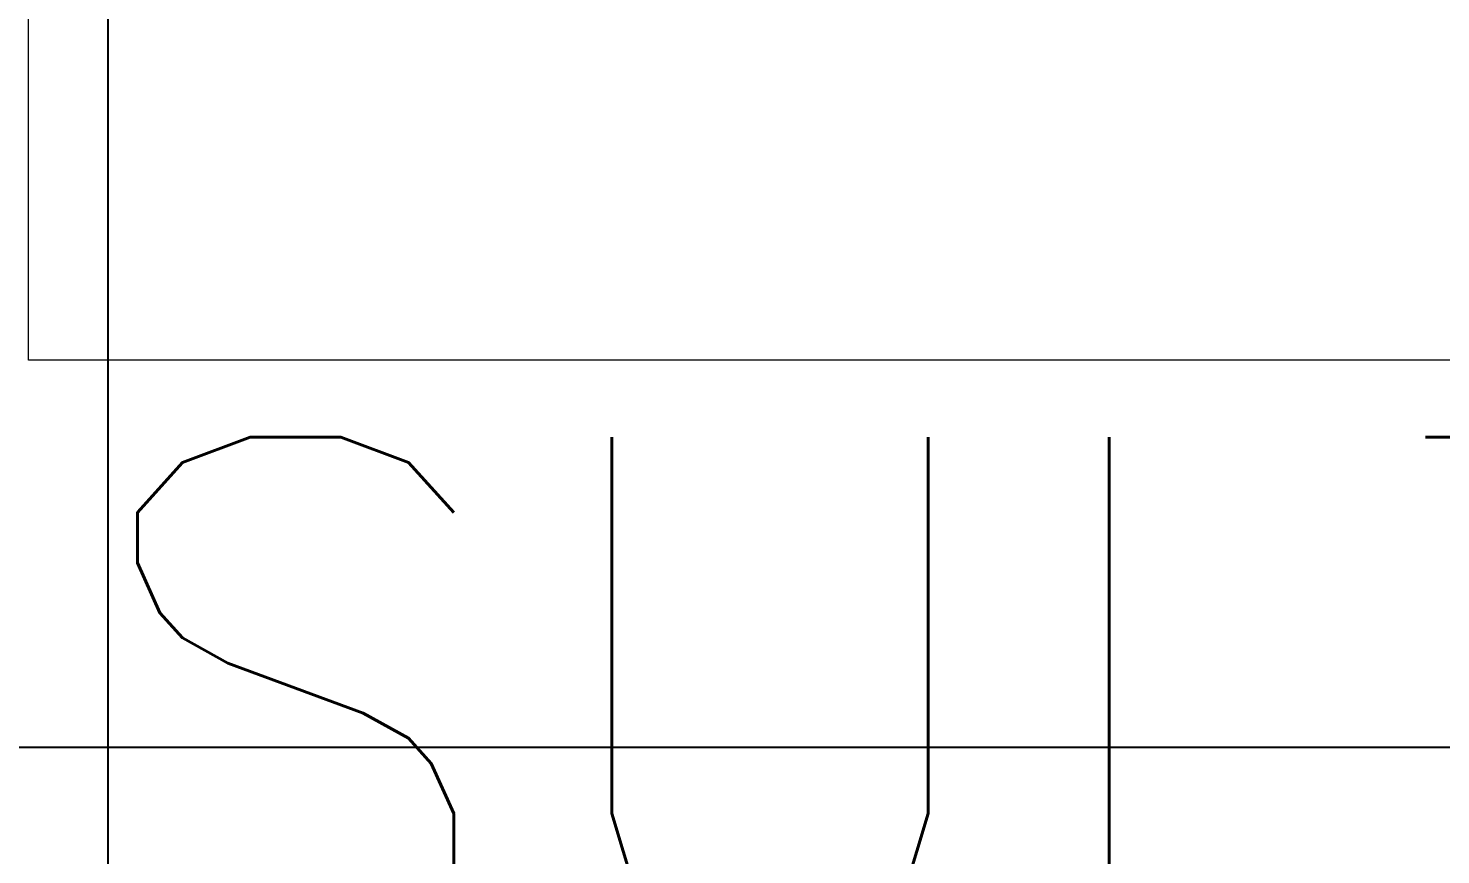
# Model space of a CAD drawing. Header units: inches. Extents: x -12418 to 57169, y -29325 to 19878.
# Drawn here: x 47377.2 to 47779.1, y -10830.6 to -10595.2 of the extents above; entities that cross this region are included whole.
import ezdxf

# ---------------------------------------------------------------- set-up
doc = ezdxf.new("R2010")
doc.units = ezdxf.units.IN
doc.header["$LTSCALE"] = 25
doc.header["$MEASUREMENT"] = 0
doc.layers.get('0').update_dxf_attribs({"color": 8})
for name, color, linetype, lineweight in [('00-Ground Floor$0$72_EGR_BASE_TEXT', 252, 'Continuous', 5), ('00-Ground Floor$0$LOADING', 253, 'Continuous', 5), ('00-Ground Floor$0$NEW Wall', 166, 'Continuous', 5)]:
    doc.layers.add(name, color=color, linetype=linetype, lineweight=lineweight)
doc.layers.add('00-Ground Floor$0$False Ceiling', color=251, linetype='Continuous')
doc.styles.add('00-Ground Floor$0$SIMPLEX', font='SIMPLEX.shx', dxfattribs={"height": 150})

# ---------------------------------------------------------------- blocks, each defined once
blk = doc.blocks.new('*X553')
at = {"color": 0}
for p, q in [((13, 1), (13, 1)), ((13, 1), (13, 1)), ((13, 1), (13, 1)), ((13, 1), (13, 1)), ((13, 1), (13, 1)), ((13, 1), (13, 1)), ((13, 1), (13, 1)), ((13, 1), (13, 1)), ((13, 1), (13, 1)), ((13, 1), (13, 1)), ((13, 1), (13, 1)), ((13, 1), (13, 1)), ((13, 1), (13, 1)), ((13, 1), (13, 1)), ((13, 1), (13, 1)), ((13, 1), (14, 1)), ((13, 1), (14, 1)), ((13, 1), (14, 1)), ((13, 1), (13, 1)), ((13, 1), (13, 1)), ((13, 1), (13, 1)), ((13, 1), (13, 1)), ((13, 1), (13, 1)), ((13, 1), (13, 1)), ((13, 1), (13, 1)), ((13, 1), (13, 1)), ((13, 1), (13, 1)), ((13, 1), (13, 1)), ((13, 1), (13, 1)), ((13, 1), (13, 1)), ((13, 1), (13, 1)), ((13, 1), (13, 1)), ((13, 1), (13, 1)), ((13, 1), (13, 1)), ((13, 1), (13, 1)), ((13, 1), (13, 1)), ((13, 1), (13, 1)), ((13, 1), (13, 1)), ((13, 1), (13, 1)), ((13, 1), (13, 1)), ((13, 1), (13, 1)), ((13, 1), (13, 1)), ((13, 1), (13, 1)), ((13, 1), (13, 1)), ((13, 1), (13, 1)), ((13, 1), (13, 1)), ((13, 1), (13, 1)), ((13, 1), (13, 1)), ((13, 1), (13, 1)), ((13, 1), (13, 1)), ((13, 1), (13, 1)), ((13, 1), (13, 1)), ((13, 1), (13, 1)), ((13, 1), (13, 1)), ((13, 1), (13, 1)), ((13, 1), (13, 1)), ((13, 1), (13, 1)), ((13, 1), (13, 1)), ((13, 1), (13, 1)), ((13, 1), (13, 1)), ((13, 1), (13, 1)), ((13, 1), (13, 1)), ((13, 1), (13, 1)), ((13, 1), (13, 1)), ((13, 1), (13, 1)), ((13, 1), (13, 1)), ((13, 1), (13, 1)), ((13, 1), (13, 1)), ((13, 1), (13, 1)), ((13, 1), (13, 1)), ((13, 1), (13, 1)), ((13, 1), (13, 1)), ((13, 1), (13, 1)), ((13, 1), (13, 1)), ((13, 1), (13, 1)), ((13, 1), (13, 1)), ((13, 1), (13, 1)), ((13, 1), (13, 1)), ((13, 1), (13, 1)), ((13, 1), (13, 1)), ((13, 1), (13, 1)), ((13, 1), (13, 1)), ((13, 1), (13, 1)), ((13, 1), (13, 1)), ((13, 1), (13, 1)), ((13, 1), (13, 1)), ((13, 1), (13, 1)), ((13, 1), (13, 1)), ((13, 1), (13, 1)), ((13, 1), (13, 1)), ((13, 1), (13, 1)), ((13, 1), (13, 1)), ((13, 1), (13, 1)), ((13, 1), (13, 1)), ((13, 1), (13, 1)), ((13, 1), (13, 1)), ((13, 1), (13, 1)), ((13, 1), (13, 1)), ((13, 1), (13, 1)), ((13, 1), (13, 1)), ((13, 1), (13, 1)), ((13, 1), (13, 1)), ((13, 1), (13, 1)), ((13, 1), (13, 1)), ((13, 1), (13, 1)), ((13, 1), (13, 1)), ((13, 1), (13, 1)), ((13, 1), (13, 1)), ((13, 1), (13, 1)), ((13, 1), (13, 1)), ((13, 1), (13, 1)), ((13, 1), (13, 1)), ((13, 1), (13, 1)), ((13, 1), (13, 1)), ((13, 1), (13, 1)), ((13, 1), (13, 1)), ((13, 1), (13, 1)), ((13, 1), (13, 1)), ((13, 1), (13, 1)), ((13, 1), (13, 1)), ((13, 1), (13, 1)), ((13, 1), (13, 1)), ((13, 1), (13, 1)), ((13, 1), (14, 1)), ((13, 0), (13, 0)), ((13, 0), (13, 0)), ((13, 0), (13, 0)), ((13, 0), (13, 0)), ((13, 0), (13, 0)), ((13, 0), (13, 0)), ((13, 0), (13, 0)), ((13, 0), (13, 0)), ((13, 0), (13, 0)), ((13, 0), (13, 0)), ((13, 0), (13, 0)), ((13, 0), (13, 0)), ((13, 0), (13, 0)), ((13, 0), (13, 0)), ((13, 0), (13, 0)), ((13, 0), (13, 0)), ((13, 0), (13, 0)), ((13, 0), (13, 0)), ((13, 0), (13, 0)), ((13, 0), (13, 0)), ((13, 0), (13, 0)), ((13, 0), (13, 0)), ((13, 0), (13, 0)), ((13, 0), (13, 0)), ((13, 0), (13, 0)), ((13, 0), (13, 0)), ((13, 0), (13, 0)), ((13, 0), (13, 0)), ((13, 0), (13, 0)), ((13, 0), (13, 0)), ((13, 0), (13, 0)), ((13, 0), (13, 0)), ((13, 0), (13, 0)), ((13, 0), (13, 0)), ((13, 0), (13, 0)), ((13, 0), (13, 0)), ((13, 0), (13, 0)), ((13, 0), (13, 0)), ((13, 0), (13, 0)), ((13, 0), (13, 0)), ((13, 0), (13, 0)), ((13, 0), (13, 0)), ((13, 0), (13, 0)), ((13, 0), (13, 0)), ((13, 0), (13, 0)), ((13, 0), (13, 0)), ((13, 0), (13, 0)), ((13, 0), (13, 0)), ((13, 0), (14, 0)), ((13, 0), (14, 0)), ((13, 0), (13, 0)), ((13, 0), (14, 0)), ((14, 1), (14, 1)), ((14, 1), (14, 1)), ((14, 1), (14, 1)), ((14, 1), (14, 1)), ((14, 1), (14, 1)), ((14, 1), (14, 1)), ((14, 1), (14, 1)), ((14, 1), (14, 1)), ((14, 1), (14, 1)), ((14, 1), (14, 1)), ((14, 1), (14, 1)), ((14, 1), (14, 1)), ((14, 1), (14, 1)), ((14, 1), (14, 1)), ((14, 1), (14, 1)), ((14, 1), (14, 1)), ((14, 1), (14, 1)), ((14, 1), (14, 1)), ((14, 1), (14, 1)), ((14, 1), (14, 1)), ((14, 1), (14, 1)), ((14, 1), (14, 1)), ((14, 1), (14, 1)), ((14, 1), (14, 1)), ((14, 1), (14, 1)), ((14, 1), (14, 1)), ((14, 1), (14, 1)), ((14, 1), (14, 1)), ((14, 1), (14, 1)), ((14, 1), (14, 1)), ((14, 1), (14, 1)), ((14, 1), (14, 1)), ((14, 1), (14, 1)), ((14, 1), (14, 1)), ((14, 1), (14, 1)), ((14, 1), (14, 1)), ((14, 1), (14, 1)), ((14, 1), (14, 1)), ((14, 1), (14, 1)), ((14, 1), (14, 1)), ((14, 1), (14, 1)), ((14, 1), (14, 1)), ((14, 1), (14, 1)), ((14, 1), (14, 1)), ((14, 1), (14, 1)), ((14, 1), (14, 1)), ((14, 1), (14, 1)), ((14, 1), (14, 1)), ((14, 1), (14, 1)), ((14, 1), (14, 1)), ((14, 1), (14, 1)), ((14, 1), (14, 1)), ((14, 1), (14, 1)), ((14, 1), (14, 1)), ((14, 1), (14, 1)), ((14, 1), (14, 1)), ((14, 1), (14, 1)), ((14, 1), (14, 1)), ((14, 1), (14, 1)), ((14, 1), (14, 1)), ((14, 1), (14, 1)), ((14, 1), (14, 1)), ((14, 1), (14, 1)), ((14, 1), (14, 1)), ((14, 1), (14, 1)), ((14, 1), (14, 1)), ((14, 1), (14, 1)), ((14, 1), (14, 1)), ((14, 1), (14, 1)), ((14, 1), (14, 1)), ((14, 1), (14, 1)), ((14, 1), (14, 1)), ((14, 1), (14, 1)), ((14, 1), (14, 1)), ((14, 1), (14, 1)), ((14, 1), (14, 1)), ((14, 1), (14, 1)), ((14, 1), (14, 1)), ((14, 1), (14, 1)), ((14, 1), (14, 1)), ((14, 1), (14, 1)), ((14, 1), (14, 1)), ((14, 1), (14, 1)), ((14, 1), (14, 1)), ((14, 1), (14, 1)), ((14, 1), (14, 1)), ((14, 1), (14, 1)), ((14, 1), (14, 1)), ((14, 1), (14, 1)), ((14, 1), (14, 1)), ((14, 1), (14, 1)), ((14, 1), (14, 1)), ((14, 1), (14, 1)), ((14, 1), (14, 1)), ((14, 0), (14, 0)), ((14, 0), (14, 0)), ((14, 0), (14, 0)), ((14, 0), (14, 0)), ((14, 0), (14, 0)), ((14, 0), (14, 0)), ((14, 0), (14, 0)), ((14, 0), (14, 0)), ((14, 0), (14, 0)), ((14, 0), (14, 0)), ((14, 0), (14, 0)), ((14, 0), (14, 0)), ((14, 0), (14, 0)), ((14, 0), (14, 0)), ((14, 0), (14, 0)), ((14, 0), (14, 0)), ((14, 0), (14, 0)), ((14, 0), (14, 0)), ((14, 0), (14, 0)), ((14, 0), (14, 0)), ((14, 0), (14, 0)), ((14, 0), (14, 0)), ((14, 0), (14, 0)), ((14, 0), (14, 0)), ((14, 0), (14, 0)), ((14, 0), (14, 0)), ((14, 0), (14, 0)), ((14, 0), (14, 0)), ((14, 0), (14, 0)), ((14, 0), (14, 0)), ((14, 0), (14, 0)), ((14, 0), (14, 0)), ((14, 0), (14, 0)), ((14, 0), (14, 0)), ((14, 0), (14, 0)), ((14, 0), (14, 0)), ((14, 0), (14, 0)), ((14, 0), (14, 0)), ((14, 0), (14, 0)), ((14, 0), (14, 0)), ((14, 0), (14, 0)), ((14, 0), (14, 0)), ((14, 0), (14, 0)), ((14, 0), (14, 0)), ((14, 0), (14, 0)), ((14, 0), (14, 0)), ((14, 0), (14, 0)), ((14, 0), (14, 0)), ((13, 0), (13, 0)), ((13, 0), (14, 0)), ((13, 0), (13, 0)), ((13, 0), (14, 0)), ((13, 0), (13, 0)), ((13, 0), (14, 0)), ((13, 0), (13, 0)), ((13, 0), (13, 0)), ((13, 0), (13, 0)), ((13, 0), (13, 0)), ((13, 0), (14, 0)), ((13, 0), (13, 0)), ((13, 0), (14, 0)), ((13, 0), (13, 0)), ((13, 0), (14, 0)), ((13, 0), (13, 0)), ((13, 0), (14, 0)), ((13, 0), (13, 0)), ((13, 0), (14, 0)), ((13, 0), (13, 0)), ((13, 0), (14, 0)), ((13, 0), (13, 0)), ((13, 0), (14, 0)), ((13, 0), (13, 0)), ((13, 0), (13, 0)), ((13, 0), (13, 0)), ((13, 0), (14, 0)), ((13, 0), (13, 0)), ((13, 0), (14, 0)), ((13, 0), (13, 0)), ((13, 0), (14, 0)), ((13, 0), (13, 0)), ((13, 0), (14, 0)), ((13, 0), (13, 0)), ((13, 0), (13, 0)), ((13, 0), (13, 0)), ((13, 0), (13, 0)), ((13, 0), (13, 0)), ((13, 0), (13, 0)), ((13, 0), (13, 0)), ((13, 0), (13, 0)), ((13, 0), (13, 0)), ((13, 0), (13, 0)), ((13, 0), (13, 0)), ((13, 0), (13, 0)), ((13, 0), (13, 0)), ((13, 0), (13, 0)), ((13, 0), (13, 0)), ((13, 0), (13, 0)), ((13, 0), (13, 0)), ((13, 0), (13, 0)), ((13, 0), (13, 0)), ((13, 0), (13, 0)), ((13, 0), (13, 0)), ((13, 0), (13, 0)), ((13, 0), (13, 0)), ((13, 0), (13, 0)), ((13, 0), (13, 0)), ((13, 0), (13, 0)), ((13, 0), (13, 0)), ((13, 0), (13, 0)), ((13, 0), (13, 0)), ((13, 0), (13, 0)), ((13, 0), (13, 0)), ((13, -1), (13, -1)), ((13, -1), (13, -1)), ((13, -1), (13, -1)), ((13, -1), (13, -1)), ((13, -1), (13, -1)), ((13, -1), (14, -1)), ((13, -1), (13, -1)), ((14, 0), (14, 0)), ((14, 0), (14, 0)), ((14, 0), (14, 0)), ((14, 0), (14, 0)), ((14, 0), (14, 0)), ((14, 0), (14, 0)), ((14, 0), (14, 0)), ((14, 0), (14, 0)), ((14, 0), (14, 0)), ((14, 0), (14, 0)), ((14, 0), (14, 0)), ((14, 0), (14, 0)), ((14, 0), (14, 0)), ((14, 0), (14, 0)), ((14, 0), (14, 0)), ((13, 0), (14, 0)), ((14, 0), (14, 0)), ((14, 0), (14, 0)), ((14, 0), (14, 0)), ((14, 0), (14, 0)), ((14, 0), (14, 0)), ((14, 0), (14, 0)), ((14, 0), (14, 0)), ((14, 0), (14, 0)), ((14, 0), (14, 0)), ((14, 0), (14, 0)), ((14, 0), (14, 0)), ((14, 0), (14, 0)), ((14, 0), (14, 0)), ((14, 0), (14, 0)), ((14, 0), (14, 0)), ((14, 0), (14, 0)), ((14, 0), (14, 0)), ((14, 0), (14, 0)), ((14, 0), (14, 0)), ((14, 0), (14, 0)), ((14, 0), (14, 0)), ((14, 0), (14, 0)), ((14, 0), (14, 0)), ((14, 0), (14, 0)), ((14, 0), (14, 0)), ((14, 0), (14, 0)), ((14, 0), (14, 0)), ((14, 0), (14, 0)), ((14, 0), (14, 0)), ((14, 0), (14, 0)), ((14, 0), (14, 0)), ((14, 0), (14, 0)), ((14, 0), (14, 0)), ((14, 0), (14, 0)), ((14, -1), (14, -1)), ((14, -1), (14, -1)), ((14, -1), (14, -1)), ((14, -1), (14, -1)), ((14, -1), (14, -1))]:
    blk.add_line(p, q, dxfattribs=at)
blk = doc.blocks.new('*X552')
at = {"color": 0}
for p, q in [((5, 3), (5, 3)), ((5, 3), (5, 3)), ((5, 3), (5, 3)), ((5, 3), (5, 3)), ((5, 3), (5, 3)), ((5, 3), (5, 3)), ((5, 3), (5, 3)), ((5, 3), (5, 3)), ((5, 3), (5, 3)), ((5, 3), (5, 3)), ((5, 3), (5, 3)), ((5, 3), (5, 3)), ((5, 3), (5, 3)), ((5, 3), (5, 3)), ((5, 3), (5, 3)), ((5, 3), (5, 3)), ((5, 3), (5, 3)), ((5, 3), (5, 3)), ((5, 3), (5, 3)), ((5, 3), (5, 3)), ((5, 3), (5, 3)), ((5, 3), (5, 3)), ((5, 3), (5, 3)), ((5, 3), (5, 3)), ((5, 3), (5, 3)), ((5, 3), (5, 3)), ((5, 3), (5, 3)), ((5, 3), (5, 3)), ((5, 3), (5, 3)), ((5, 3), (5, 3)), ((5, 3), (5, 3)), ((5, 3), (5, 3)), ((5, 3), (5, 3)), ((5, 3), (5, 3)), ((5, 3), (5, 3)), ((5, 3), (5, 3)), ((5, 3), (5, 3)), ((5, 3), (5, 3)), ((5, 3), (5, 3)), ((5, 3), (5, 3)), ((5, 3), (5, 3)), ((5, 3), (5, 3)), ((5, 3), (5, 3)), ((5, 3), (5, 3)), ((5, 3), (5, 3)), ((5, 3), (5, 3)), ((5, 3), (5, 3)), ((5, 3), (5, 3)), ((5, 3), (5, 3)), ((5, 3), (5, 3)), ((5, 3), (5, 3)), ((5, 3), (5, 3)), ((5, 3), (5, 3)), ((5, 3), (5, 3)), ((5, 3), (5, 3)), ((5, 3), (5, 3)), ((5, 3), (5, 3)), ((5, 3), (5, 3)), ((5, 3), (5, 3)), ((5, 3), (5, 3)), ((5, 3), (5, 3)), ((5, 3), (5, 3)), ((5, 3), (5, 3)), ((5, 3), (5, 3)), ((5, 3), (5, 3)), ((5, 3), (5, 3)), ((6, 3), (5, 3)), ((5, 3), (5, 3)), ((6, 3), (5, 3)), ((5, 3), (5, 3)), ((6, 3), (5, 3)), ((5, 3), (5, 3)), ((6, 3), (5, 3)), ((5, 3), (5, 3)), ((5, 3), (5, 3)), ((5, 3), (5, 3)), ((5, 3), (5, 3)), ((5, 3), (5, 3)), ((5, 3), (5, 3)), ((5, 3), (5, 3)), ((5, 3), (5, 3)), ((5, 3), (5, 3)), ((5, 3), (5, 3)), ((5, 3), (5, 3)), ((5, 3), (5, 3)), ((5, 3), (5, 3)), ((5, 3), (5, 3)), ((5, 3), (5, 3)), ((5, 3), (5, 3)), ((5, 3), (5, 3)), ((5, 3), (5, 3)), ((5, 3), (5, 3)), ((5, 3), (5, 3)), ((5, 3), (5, 3)), ((5, 3), (5, 3)), ((5, 3), (5, 3)), ((6, 3), (6, 3)), ((6, 3), (6, 3)), ((6, 3), (6, 3)), ((6, 3), (6, 3)), ((6, 3), (6, 3)), ((6, 3), (6, 3)), ((6, 3), (6, 3)), ((6, 3), (6, 3)), ((6, 3), (6, 3)), ((6, 3), (6, 3)), ((6, 3), (6, 3)), ((6, 3), (6, 3)), ((6, 3), (6, 3)), ((6, 3), (6, 3)), ((6, 3), (6, 3)), ((6, 3), (6, 3)), ((6, 3), (6, 3)), ((6, 3), (6, 3)), ((6, 3), (6, 3)), ((6, 3), (6, 3)), ((6, 3), (6, 3)), ((6, 3), (6, 3)), ((6, 3), (6, 3)), ((6, 3), (6, 3)), ((6, 3), (6, 3)), ((6, 3), (6, 3)), ((6, 3), (6, 3)), ((6, 3), (6, 3)), ((6, 3), (6, 3)), ((6, 3), (6, 3)), ((6, 3), (6, 3)), ((6, 3), (6, 3)), ((6, 3), (6, 3)), ((6, 3), (6, 3)), ((6, 3), (6, 3)), ((6, 3), (6, 3)), ((6, 3), (6, 3)), ((6, 3), (6, 3)), ((6, 3), (6, 3)), ((6, 3), (6, 3)), ((6, 3), (6, 3)), ((6, 3), (6, 3)), ((6, 3), (6, 3)), ((6, 3), (6, 3)), ((6, 3), (6, 3)), ((6, 3), (6, 3)), ((6, 3), (6, 3)), ((6, 3), (6, 3)), ((6, 3), (6, 3)), ((6, 3), (6, 3)), ((6, 3), (6, 3)), ((6, 3), (6, 3)), ((6, 3), (6, 3)), ((6, 3), (6, 3)), ((6, 3), (6, 3)), ((6, 3), (6, 3)), ((6, 3), (6, 3)), ((6, 3), (6, 3)), ((6, 3), (6, 3)), ((6, 3), (6, 3)), ((6, 3), (6, 3)), ((6, 3), (6, 3)), ((6, 3), (6, 3)), ((6, 3), (6, 3)), ((6, 3), (6, 3)), ((6, 3), (6, 3)), ((6, 3), (6, 3)), ((6, 3), (6, 3)), ((6, 3), (6, 3)), ((6, 3), (6, 3)), ((6, 3), (6, 3)), ((6, 3), (6, 3)), ((6, 3), (6, 3)), ((6, 3), (6, 3)), ((6, 3), (6, 3)), ((6, 3), (6, 3)), ((6, 3), (6, 3)), ((6, 3), (6, 3)), ((6, 3), (6, 3)), ((6, 3), (6, 3)), ((6, 3), (6, 3)), ((6, 3), (6, 3)), ((6, 3), (6, 3)), ((6, 3), (6, 3)), ((6, 3), (6, 3)), ((6, 3), (6, 3)), ((6, 3), (6, 3)), ((6, 3), (6, 3)), ((6, 3), (6, 3)), ((6, 3), (6, 3)), ((6, 3), (6, 3)), ((6, 3), (6, 3)), ((6, 3), (6, 3)), ((6, 3), (6, 3)), ((6, 3), (6, 3)), ((6, 3), (6, 3)), ((6, 3), (6, 3)), ((6, 3), (6, 3)), ((6, 3), (6, 3)), ((6, 3), (6, 3)), ((6, 3), (6, 3)), ((6, 3), (6, 3)), ((6, 3), (6, 3)), ((6, 3), (6, 3)), ((6, 3), (6, 3)), ((6, 3), (6, 3)), ((6, 3), (6, 3)), ((6, 3), (6, 3)), ((6, 3), (6, 3)), ((6, 3), (6, 3)), ((6, 3), (6, 3)), ((6, 3), (6, 3)), ((6, 3), (6, 3)), ((6, 3), (6, 3)), ((6, 3), (6, 3)), ((6, 3), (6, 3)), ((6, 3), (6, 3)), ((6, 3), (6, 3)), ((6, 3), (6, 3)), ((6, 3), (6, 3)), ((6, 3), (6, 3)), ((6, 3), (6, 3)), ((6, 3), (6, 3)), ((6, 3), (6, 3)), ((6, 3), (6, 3)), ((6, 3), (6, 3)), ((6, 3), (6, 3)), ((6, 3), (6, 3)), ((6, 3), (6, 3)), ((6, 3), (6, 3)), ((6, 3), (6, 3)), ((6, 3), (6, 3)), ((6, 3), (6, 3)), ((6, 3), (6, 3)), ((6, 3), (6, 3)), ((6, 3), (6, 3)), ((6, 3), (6, 3)), ((6, 3), (6, 3)), ((6, 3), (6, 3)), ((6, 3), (6, 3)), ((6, 3), (6, 3)), ((6, 3), (6, 3)), ((6, 3), (6, 3)), ((6, 3), (6, 3)), ((6, 3), (6, 3)), ((6, 3), (6, 3)), ((6, 3), (6, 3)), ((6, 3), (6, 3)), ((6, 3), (6, 3)), ((6, 3), (6, 3)), ((6, 3), (6, 3)), ((6, 3), (6, 3)), ((6, 3), (6, 3)), ((6, 3), (6, 3)), ((6, 3), (6, 3)), ((6, 3), (6, 3)), ((6, 3), (6, 3)), ((6, 3), (6, 3)), ((6, 3), (6, 3)), ((6, 3), (6, 3)), ((6, 3), (6, 3)), ((6, 3), (6, 3)), ((6, 3), (6, 3)), ((6, 3), (6, 3)), ((6, 3), (6, 3)), ((6, 3), (6, 3)), ((6, 3), (6, 3)), ((6, 3), (6, 3)), ((6, 3), (6, 3)), ((6, 3), (6, 3)), ((6, 3), (6, 3)), ((6, 3), (6, 3)), ((6, 3), (6, 3)), ((6, 3), (6, 3)), ((6, 3), (6, 3)), ((6, 3), (6, 3)), ((6, 3), (6, 3)), ((6, 3), (6, 3)), ((6, 3), (6, 3)), ((6, 3), (6, 3)), ((6, 3), (6, 3)), ((6, 3), (6, 3)), ((6, 3), (6, 3)), ((6, 3), (6, 3)), ((6, 3), (6, 3)), ((6, 3), (6, 3)), ((6, 3), (6, 3)), ((6, 3), (6, 3)), ((6, 3), (6, 3)), ((6, 3), (6, 3)), ((6, 3), (6, 3)), ((6, 3), (6, 3)), ((6, 3), (6, 3)), ((6, 3), (6, 3)), ((6, 3), (6, 3)), ((6, 3), (6, 3)), ((6, 3), (6, 3)), ((6, 3), (6, 3)), ((6, 3), (6, 3)), ((6, 3), (6, 3)), ((6, 3), (6, 3)), ((6, 3), (6, 3)), ((6, 3), (6, 3)), ((6, 3), (6, 3)), ((6, 3), (5, 3)), ((6, 3), (5, 3)), ((6, 3), (5, 3)), ((6, 3), (5, 3)), ((6, 3), (5, 3)), ((6, 3), (6, 3)), ((6, 3), (6, 3)), ((6, 3), (6, 3)), ((6, 3), (6, 3)), ((6, 3), (6, 3)), ((6, 3), (6, 3)), ((6, 3), (6, 3)), ((6, 3), (6, 3)), ((6, 3), (6, 3)), ((6, 3), (6, 3)), ((6, 3), (6, 3)), ((6, 3), (6, 3)), ((6, 3), (6, 3)), ((6, 3), (6, 3)), ((6, 3), (6, 3)), ((6, 3), (6, 3)), ((6, 3), (6, 3)), ((6, 3), (6, 3)), ((6, 3), (6, 3)), ((6, 3), (6, 3)), ((6, 3), (6, 3)), ((6, 3), (6, 3)), ((6, 3), (6, 3)), ((6, 3), (6, 3)), ((6, 3), (6, 3)), ((6, 3), (6, 3)), ((6, 3), (6, 3)), ((6, 3), (6, 3)), ((6, 3), (6, 3)), ((6, 3), (6, 3)), ((6, 3), (6, 3)), ((6, 3), (6, 3)), ((6, 3), (6, 3)), ((6, 3), (6, 3)), ((6, 3), (6, 3)), ((6, 3), (6, 3)), ((6, 3), (6, 3)), ((6, 3), (6, 3)), ((6, 3), (6, 3)), ((6, 3), (6, 3)), ((6, 3), (6, 3)), ((6, 3), (6, 3)), ((6, 3), (6, 3)), ((6, 3), (6, 3)), ((6, 3), (6, 3)), ((6, 3), (6, 3)), ((6, 3), (6, 3)), ((6, 3), (6, 3)), ((6, 3), (6, 3)), ((6, 3), (6, 3)), ((6, 3), (6, 3)), ((6, 3), (6, 3)), ((6, 3), (6, 3)), ((6, 3), (6, 3)), ((6, 3), (6, 3)), ((6, 3), (6, 3)), ((6, 3), (6, 3)), ((6, 3), (6, 3)), ((6, 3), (6, 3)), ((6, 3), (6, 3)), ((6, 3), (6, 3)), ((6, 3), (6, 3)), ((6, 3), (6, 3)), ((6, 3), (6, 3)), ((6, 3), (6, 3)), ((6, 3), (6, 3)), ((6, 3), (6, 3)), ((6, 3), (6, 3)), ((6, 3), (6, 3)), ((6, 3), (6, 3)), ((6, 3), (6, 3)), ((6, 3), (6, 3)), ((6, 3), (6, 3)), ((6, 3), (6, 3)), ((6, 3), (6, 3)), ((6, 3), (6, 3)), ((6, 3), (6, 3)), ((6, 3), (6, 3)), ((6, 3), (6, 3)), ((6, 3), (6, 3)), ((6, 3), (6, 3)), ((6, 3), (6, 3)), ((6, 3), (6, 3)), ((6, 3), (6, 3)), ((6, 3), (6, 3)), ((6, 3), (6, 3)), ((6, 3), (6, 3)), ((6, 3), (6, 3)), ((6, 3), (6, 3)), ((6, 3), (6, 3)), ((6, 3), (6, 3)), ((6, 3), (6, 3)), ((6, 3), (6, 3)), ((6, 3), (6, 3)), ((6, 3), (6, 3)), ((6, 3), (6, 3)), ((6, 3), (6, 3)), ((6, 3), (6, 3)), ((6, 3), (6, 3)), ((6, 3), (6, 3)), ((6, 3), (6, 3)), ((6, 3), (6, 3)), ((6, 3), (6, 3)), ((6, 3), (6, 3)), ((6, 3), (6, 3)), ((6, 3), (6, 3)), ((6, 3), (6, 3)), ((6, 3), (6, 3)), ((6, 3), (6, 3)), ((6, 3), (6, 3)), ((6, 3), (6, 3)), ((6, 3), (6, 3)), ((6, 3), (6, 3)), ((6, 3), (6, 3)), ((6, 3), (6, 3)), ((6, 3), (6, 3)), ((6, 3), (6, 3)), ((6, 3), (6, 3)), ((6, 3), (6, 3)), ((6, 3), (6, 3)), ((6, 3), (6, 3)), ((6, 3), (6, 3)), ((6, 3), (6, 3)), ((6, 3), (6, 3)), ((6, 3), (6, 3)), ((6, 3), (6, 3)), ((6, 3), (6, 3)), ((6, 3), (6, 3)), ((6, 3), (6, 3)), ((6, 3), (6, 3)), ((6, 3), (6, 3)), ((6, 3), (6, 3)), ((6, 3), (6, 3)), ((6, 3), (6, 3)), ((6, 3), (6, 3)), ((6, 3), (6, 3)), ((6, 3), (6, 3)), ((6, 3), (6, 3)), ((6, 3), (6, 3)), ((6, 3), (6, 3)), ((6, 3), (6, 3)), ((6, 3), (6, 3)), ((6, 3), (6, 3)), ((6, 3), (6, 3)), ((6, 3), (6, 3)), ((6, 3), (6, 3)), ((6, 3), (6, 3)), ((6, 3), (6, 3)), ((6, 3), (6, 3)), ((6, 3), (6, 3)), ((6, 3), (6, 3)), ((6, 3), (6, 3)), ((6, 3), (6, 3)), ((6, 3), (6, 3)), ((6, 3), (6, 3)), ((6, 3), (6, 3)), ((6, 3), (6, 3)), ((6, 3), (6, 3)), ((6, 3), (6, 3)), ((6, 3), (6, 3)), ((6, 3), (6, 3)), ((6, 3), (6, 3)), ((6, 3), (6, 3)), ((6, 3), (6, 3)), ((6, 3), (6, 3)), ((6, 3), (6, 3)), ((6, 3), (6, 3)), ((6, 3), (6, 3)), ((6, 3), (6, 3)), ((6, 3), (6, 3)), ((6, 3), (6, 3)), ((6, 3), (6, 3)), ((6, 3), (6, 3)), ((6, 3), (6, 3)), ((6, 3), (6, 3)), ((6, 3), (6, 3)), ((6, 3), (6, 3)), ((6, 3), (6, 3)), ((6, 3), (6, 3)), ((6, 3), (6, 3)), ((6, 3), (6, 3)), ((6, 3), (6, 3)), ((6, 3), (6, 3)), ((6, 3), (6, 3)), ((6, 3), (6, 3)), ((6, 3), (6, 3)), ((6, 3), (6, 3)), ((6, 3), (6, 3)), ((6, 3), (6, 3)), ((6, 3), (6, 3)), ((6, 3), (6, 3)), ((6, 3), (6, 3)), ((6, 3), (6, 3)), ((6, 3), (6, 3)), ((6, 3), (6, 3)), ((6, 3), (6, 3)), ((6, 3), (6, 3)), ((6, 3), (6, 3)), ((6, 3), (6, 3)), ((6, 3), (6, 3)), ((6, 3), (6, 3)), ((6, 3), (6, 3)), ((6, 3), (6, 3)), ((6, 3), (6, 3)), ((6, 3), (6, 3)), ((6, 3), (6, 3)), ((6, 3), (6, 3)), ((6, 3), (6, 3)), ((6, 3), (6, 3)), ((6, 3), (6, 3)), ((6, 3), (6, 3)), ((6, 3), (6, 3)), ((6, 3), (6, 3)), ((6, 3), (6, 3)), ((6, 3), (6, 3)), ((6, 3), (6, 3)), ((6, 3), (6, 3)), ((6, 3), (6, 3)), ((6, 3), (6, 3)), ((6, 3), (6, 3)), ((6, 3), (6, 3)), ((6, 3), (6, 3)), ((6, 3), (6, 3)), ((6, 3), (6, 3)), ((6, 3), (6, 3)), ((6, 3), (6, 3)), ((6, 3), (6, 3)), ((6, 3), (6, 3)), ((6, 3), (6, 3)), ((6, 3), (6, 3)), ((6, 3), (6, 3)), ((6, 3), (6, 3)), ((6, 3), (6, 3)), ((6, 3), (6, 3)), ((6, 3), (6, 3)), ((6, 3), (6, 3)), ((6, 3), (6, 3)), ((6, 3), (6, 3)), ((6, 3), (6, 3)), ((6, 3), (6, 3)), ((6, 3), (6, 3)), ((6, 3), (6, 3)), ((6, 3), (6, 3)), ((6, 3), (6, 3)), ((6, 3), (6, 3)), ((6, 3), (6, 3)), ((6, 3), (6, 3)), ((6, 3), (6, 3)), ((6, 3), (6, 3)), ((6, 3), (6, 3)), ((6, 3), (6, 3)), ((6, 3), (6, 3)), ((6, 3), (6, 3)), ((6, 3), (6, 3)), ((6, 3), (6, 3)), ((6, 3), (6, 3)), ((6, 3), (6, 3)), ((6, 3), (6, 3)), ((6, 3), (6, 3)), ((6, 3), (6, 3)), ((6, 3), (6, 3)), ((6, 3), (6, 3)), ((6, 3), (6, 3)), ((6, 3), (6, 3)), ((6, 3), (6, 3)), ((6, 3), (6, 3)), ((6, 3), (6, 3)), ((6, 3), (6, 3)), ((6, 3), (6, 3)), ((6, 3), (6, 3)), ((6, 3), (6, 3)), ((6, 3), (6, 3)), ((6, 3), (6, 3)), ((6, 3), (6, 3)), ((6, 3), (6, 3)), ((6, 3), (6, 3)), ((6, 3), (6, 3)), ((6, 3), (6, 3)), ((6, 3), (6, 3)), ((6, 3), (6, 3)), ((6, 3), (6, 3)), ((6, 3), (6, 3)), ((6, 3), (6, 3)), ((6, 3), (6, 3)), ((6, 3), (6, 3)), ((6, 3), (6, 3)), ((6, 3), (6, 3)), ((6, 3), (6, 3)), ((6, 3), (6, 3)), ((6, 3), (6, 3)), ((6, 3), (6, 3)), ((6, 3), (6, 3)), ((6, 3), (6, 3)), ((6, 3), (6, 3)), ((6, 3), (6, 3)), ((6, 3), (6, 3)), ((6, 3), (6, 3)), ((6, 3), (6, 3)), ((6, 3), (6, 3)), ((6, 3), (6, 3)), ((6, 3), (6, 3)), ((6, 3), (6, 3)), ((6, 3), (6, 3)), ((6, 3), (6, 3)), ((6, 3), (6, 3)), ((6, 3), (6, 3)), ((6, 3), (6, 3)), ((6, 3), (6, 3)), ((6, 3), (6, 3)), ((6, 3), (6, 3)), ((6, 3), (6, 3)), ((6, 3), (6, 3)), ((6, 3), (6, 3)), ((6, 3), (6, 3)), ((6, 3), (6, 3)), ((6, 3), (6, 3)), ((6, 3), (6, 3))]:
    blk.add_line(p, q, dxfattribs=at)
blk = doc.blocks.new('00-Ground Floor$0$GF21043-P')
at = {"color": 0}
for p, q in [((0.8, 0.75), (-0.8, 0.75)), ((0.8, 0), (0.8, 0.75))]:
    blk.add_line(p, q, dxfattribs=at)
for points in [[(0.8, 0.75), (0.8, 0.75), (0.8, 0.75), (0.8, 0.75), (0.8, 0.75), (0.8, 0.75), (0.8, 0.75), (0.8, 0.75), (0.8, 0.75), (0.8, 0.75), (0.8, 0.75), (0.8, 0.75), (0.8, 0.75), (0.8, 0.75), (0.8, 0.75), (0.8, 0.75), (0.8, 0.75), (0.8, 0.75), (0.8, 0.75), (0.8, 0.75), (0.8, 0.75), (0.8, 0.75), (0.8, 0.75), (0.8, 0.75), (0.8, 0.75), (0.8, 0.75), (0.8, 0.75), (0.8, 0.75), (0.8, 0.75), (0.8, 0.75), (0.8, 0.75), (0.8, 0.75), (0.8, 0.75), (0.8, 0.75), (0.8, 0.75), (0.8, 0.75), (0.8, 0.75), (0.8, 0.75), (0.8, 0.75), (0.8, 0.75), (0.8, 0.75), (0.8, 0.75), (0.8, 0.75), (0.8, 0.75), (0.8, 0.75), (0.8, 0.75), (0.8, 0.75), (0.8, 0.75), (0.8, 0.75), (0.8, 0.75), (0.8, 0.75), (0.8, 0.75), (0.8, 0.75), (0.8, 0.75), (0.8, 0.75), (0.8, 0.75), (0.8, 0.75), (0.8, 0.75), (0.8, 0.75), (0.8, 0.75), (0.8, 0.75), (0.8, 0.75), (0.8, 0.75), (0.8, 0.75), (0.8, 0.75), (0.8, 0.75), (0.8, 0.75), (0.8, 0.75), (0.8, 0.75), (0.8, 0.75), (0.8, 0.75), (0.8, 0.75), (0.8, 0.75), (0.8, 0.75), (0.8, 0.75), (0.8, 0.75), (0.8, 0.75), (0.8, 0.75), (0.8, 0.75), (0.8, 0.75), (0.8, 0.75), (0.8, 0.75), (0.8, 0.75), (0.8, 0.75), (0.8, 0.75), (0.8, 0.75), (0.8, 0.75), (0.8, 0.75), (0.8, 0.75), (0.8, 0.75), (0.8, 0.75), (0.8, 0.75), (0.8, 0.75), (0.8, 0.75), (0.8, 0.75), (0.8, 0.75), (0.8, 0.75), (0.8, 0.75), (0.8, 0.75), (0.8, 0.75), (0.8, 0.75), (0.8, 0.75), (0.8, 0.75), (0.8, 0.75), (0.8, 0.75), (0.8, 0.75), (0.8, 0.75), (0.8, 0.75), (0.8, 0.75), (0.8, 0.75), (0.8, 0.75), (0.8, 0.75), (0.8, 0.75), (0.8, 0.75), (0.8, 0.75), (0.8, 0.75), (0.8, 0.75), (0.8, 0.75), (0.8, 0.75), (0.8, 0.75), (0.8, 0.75), (0.8, 0.75), (0.8, 0.75), (0.8, 0.75), (0.8, 0.75), (0.8, 0.75), (0.8, 0.75), (0.8, 0.75), (0.8, 0.75), (0.8, 0.75), (0.8, 0.75), (0.8, 0.75), (0.8, 0.75), (0.8, 0.75), (0.8, 0.75), (0.8, 0.75), (0.8, 0.75), (0.8, 0.75), (0.8, 0.75), (0.8, 0.75), (0.8, 0.75), (0.8, 0.75), (0.8, 0.75), (0.8, 0.75), (0.8, 0.75), (0.8, 0.75), (0.8, 0.75), (0.8, 0.75), (0.8, 0.75), (0.8, 0.75), (0.8, 0.75), (0.8, 0.75), (0.8, 0.75), (0.8, 0.75), (0.8, 0.75), (0.8, 0.75), (0.8, 0.75), (0.8, 0.75), (0.8, 0.75), (0.8, 0.75), (0.8, 0.75), (0.8, 0.75), (0.8, 0.75), (0.8, 0.75), (0.8, 0.75), (0.8, 0.75), (0.8, 0.75), (0.8, 0.75), (0.8, 0.75), (0.8, 0.75), (0.8, 0.75), (0.8, 0.75), (0.8, 0.75), (0.8, 0.75), (0.8, 0.75), (0.8, 0.75), (0.8, 0.75), (0.8, 0.75), (0.8, 0.75), (0.8, 0.75), (0.8, 0.75), (0.8, 0.75), (0.8, 0.75), (0.8, 0.75), (0.8, 0.75), (0.8, 0.75), (0.8, 0.75), (0.8, 0.75), (0.8, 0.75), (0.8, 0.75), (0.8, 0.75), (0.8, 0.75), (0.8, 0.75), (0.8, 0.75), (0.8, 0.75), (0.8, 0.75), (0.8, 0.75), (0.8, 0.75), (0.8, 0.75), (0.8, 0.75), (0.8, 0.75), (0.8, 0.75), (0.8, 0.75), (0.8, 0.75), (0.8, 0.75), (0.8, 0.75), (0.8, 0.75), (0.8, 0.75), (0.8, 0.75), (0.8, 0.75), (0.8, 0.75), (0.8, 0.75), (0.8, 0.75), (0.8, 0.75), (0.8, 0.75), (0.8, 0.75), (0.8, 0.75), (0.8, 0.75), (0.8, 0.75), (0.8, 0.75), (0.8, 0.75), (0.8, 0.75), (0.8, 0.75), (0.8, 0.75), (0.8, 0.75), (0.8, 0.75), (0.8, 0.75), (0.8, 0.75), (0.8, 0.75), (0.8, 0.75), (0.8, 0.75), (0.8, 0.75), (0.8, 0.75), (0.8, 0.75), (0.8, 0.75), (0.8, 0.75), (0.8, 0.75), (0.8, 0.75), (0.8, 0.75), (0.8, 0.75), (0.8, 0.75), (0.8, 0.75), (0.8, 0.75), (0.8, 0.75), (0.8, 0.75), (0.8, 0.75), (0.8, 0.75), (0.8, 0.75), (0.8, 0.75), (0.8, 0.75), (0.8, 0.75), (0.8, 0.75), (0.8, 0.75), (0.8, 0.75), (0.8, 0.75), (0.8, 0.75), (0.8, 0.75), (0.8, 0.75), (0.8, 0.75), (0.8, 0.75), (0.8, 0.75), (0.8, 0.75), (0.8, 0.75), (0.8, 0.75), (0.8, 0.75), (0.8, 0.75), (0.8, 0.75), (0.8, 0.75), (0.8, 0.75), (0.8, 0.75), (0.8, 0.75), (0.8, 0.75), (0.8, 0.75), (0.8, 0.75), (0.8, 0.75), (0.8, 0.75), (0.8, 0.75)], [(0.8, 0.75), (0.8, 0.75), (0.8, 0.75), (0.8, 0.75), (0.8, 0.75), (0.8, 0.75), (0.8, 0.75), (0.8, 0.75), (0.8, 0.75), (0.8, 0.75), (0.8, 0.75), (0.8, 0.75), (0.8, 0.75), (0.8, 0.75), (0.8, 0.75), (0.8, 0.75), (0.8, 0.75), (0.8, 0.75), (0.8, 0.75), (0.8, 0.75), (0.8, 0.75), (0.8, 0.75), (0.8, 0.75), (0.8, 0.75), (0.8, 0.75), (0.8, 0.75), (0.8, 0.75), (0.8, 0.75), (0.8, 0.75), (0.8, 0.75), (0.8, 0.75), (0.8, 0.75), (0.8, 0.75), (0.8, 0.75), (0.8, 0.75), (0.8, 0.75), (0.8, 0.75), (0.8, 0.75), (0.8, 0.75), (0.8, 0.75), (0.8, 0.75), (0.8, 0.75), (0.8, 0.75), (0.8, 0.75), (0.8, 0.75), (0.8, 0.75), (0.8, 0.75), (0.8, 0.75), (0.8, 0.75), (0.8, 0.75), (0.8, 0.75), (0.8, 0.75), (0.8, 0.75), (0.8, 0.75), (0.8, 0.75), (0.8, 0.75), (0.8, 0.75), (0.8, 0.75), (0.8, 0.75), (0.8, 0.75), (0.8, 0.75), (0.8, 0.75), (0.8, 0.75), (0.8, 0.75), (0.8, 0.75), (0.8, 0.75), (0.8, 0.75), (0.8, 0.75), (0.8, 0.75), (0.8, 0.75), (0.8, 0.75), (0.8, 0.75), (0.8, 0.75), (0.8, 0.75), (0.8, 0.75), (0.8, 0.75), (0.8, 0.75), (0.8, 0.75), (0.8, 0.75), (0.8, 0.75), (0.8, 0.75), (0.8, 0.75), (0.8, 0.75), (0.8, 0.75), (0.8, 0.75), (0.8, 0.75), (0.8, 0.75), (0.8, 0.75), (0.8, 0.75), (0.8, 0.75), (0.8, 0.75), (0.8, 0.75), (0.8, 0.75), (0.8, 0.75), (0.8, 0.75), (0.8, 0.75), (0.8, 0.75), (0.8, 0.75), (0.8, 0.75), (0.8, 0.75), (0.8, 0.75), (0.8, 0.75), (0.8, 0.75), (0.8, 0.75), (0.8, 0.75), (0.8, 0.75), (0.8, 0.75), (0.8, 0.75), (0.8, 0.75), (0.8, 0.75), (0.8, 0.75), (0.8, 0.75), (0.8, 0.75), (0.8, 0.75), (0.8, 0.75), (0.8, 0.75), (0.8, 0.75), (0.8, 0.75), (0.8, 0.75), (0.8, 0.75), (0.8, 0.75), (0.8, 0.75), (0.8, 0.75), (0.8, 0.75), (0.8, 0.75), (0.8, 0.75), (0.8, 0.75), (0.8, 0.75), (0.8, 0.75), (0.8, 0.75), (0.8, 0.75), (0.8, 0.75), (0.8, 0.75), (0.8, 0.75), (0.8, 0.75), (0.8, 0.75), (0.8, 0.75), (0.8, 0.75), (0.8, 0.75), (0.8, 0.75), (0.8, 0.75), (0.8, 0.75), (0.8, 0.75), (0.8, 0.75), (0.8, 0.75), (0.8, 0.75), (0.8, 0.75), (0.8, 0.75), (0.8, 0.75), (0.8, 0.75), (0.8, 0.75), (0.8, 0.75), (0.8, 0.75), (0.8, 0.75), (0.8, 0.75), (0.8, 0.75), (0.8, 0.75), (0.8, 0.75), (0.8, 0.75), (0.8, 0.75), (0.8, 0.75), (0.8, 0.75), (0.8, 0.75), (0.8, 0.75), (0.8, 0.75), (0.8, 0.75), (0.8, 0.75), (0.8, 0.75), (0.8, 0.75), (0.8, 0.75), (0.8, 0.75), (0.8, 0.75), (0.8, 0.75), (0.8, 0.75), (0.8, 0.75), (0.8, 0.75), (0.8, 0.75), (0.8, 0.75), (0.8, 0.75), (0.8, 0.75), (0.8, 0.75), (0.8, 0.75), (0.8, 0.75), (0.8, 0.75), (0.8, 0.75), (0.8, 0.75), (0.8, 0.75), (0.8, 0.75), (0.8, 0.75), (0.8, 0.75), (0.8, 0.75), (0.8, 0.75), (0.8, 0.75), (0.8, 0.75), (0.8, 0.75), (0.8, 0.75), (0.8, 0.75), (0.8, 0.75), (0.8, 0.75), (0.8, 0.75), (0.8, 0.75), (0.8, 0.75), (0.8, 0.75), (0.8, 0.75), (0.8, 0.75), (0.8, 0.75), (0.8, 0.75), (0.8, 0.75), (0.8, 0.75), (0.8, 0.75), (0.8, 0.75), (0.8, 0.75), (0.8, 0.75), (0.8, 0.75), (0.8, 0.75), (0.8, 0.75), (0.8, 0.75), (0.8, 0.75), (0.8, 0.75)], [(0.8, 0.75), (0.8, 0.75), (0.8, 0.75), (0.8, 0.75), (0.8, 0.75), (0.8, 0.75), (0.8, 0.75), (0.8, 0.75), (0.8, 0.75), (0.8, 0.75), (0.8, 0.75), (0.8, 0.75), (0.8, 0.75), (0.8, 0.75), (0.8, 0.75), (0.8, 0.75), (0.8, 0.75), (0.8, 0.75), (0.8, 0.75), (0.8, 0.75), (0.8, 0.75), (0.8, 0.75), (0.8, 0.75), (0.8, 0.75), (0.8, 0.75), (0.8, 0.75), (0.8, 0.75), (0.8, 0.75), (0.8, 0.75), (0.8, 0.75), (0.8, 0.75), (0.8, 0.75), (0.8, 0.75), (0.8, 0.75), (0.8, 0.75), (0.8, 0.75), (0.8, 0.75), (0.8, 0.75), (0.8, 0.75), (0.8, 0.75), (0.8, 0.75), (0.8, 0.75), (0.8, 0.75), (0.8, 0.75), (0.8, 0.75), (0.8, 0.75), (0.8, 0.75), (0.8, 0.75), (0.8, 0.75), (0.8, 0.75), (0.8, 0.75), (0.8, 0.75), (0.8, 0.75), (0.8, 0.75), (0.8, 0.75), (0.8, 0.75), (0.8, 0.75), (0.8, 0.75), (0.8, 0.75), (0.8, 0.75), (0.8, 0.75), (0.8, 0.75), (0.8, 0.75), (0.8, 0.75), (0.8, 0.75), (0.8, 0.75), (0.8, 0.75), (0.8, 0.75), (0.8, 0.75), (0.8, 0.75), (0.8, 0.75), (0.8, 0.75), (0.8, 0.75), (0.8, 0.75), (0.8, 0.75), (0.8, 0.75), (0.8, 0.75), (0.8, 0.75), (0.8, 0.75), (0.8, 0.75), (0.8, 0.75), (0.8, 0.75), (0.8, 0.75), (0.8, 0.75), (0.8, 0.75), (0.8, 0.75), (0.8, 0.75), (0.8, 0.75), (0.8, 0.75), (0.8, 0.75), (0.8, 0.75), (0.8, 0.75), (0.8, 0.75), (0.8, 0.75), (0.8, 0.75), (0.8, 0.75), (0.8, 0.75), (0.8, 0.75), (0.8, 0.75), (0.8, 0.75), (0.8, 0.75), (0.8, 0.75), (0.8, 0.75), (0.8, 0.75), (0.8, 0.75), (0.8, 0.75), (0.8, 0.75), (0.8, 0.75), (0.8, 0.75), (0.8, 0.75), (0.8, 0.75), (0.8, 0.75), (0.8, 0.75), (0.8, 0.75), (0.8, 0.75), (0.8, 0.75), (0.8, 0.75), (0.8, 0.75), (0.8, 0.75), (0.8, 0.75), (0.8, 0.75), (0.8, 0.75), (0.8, 0.75), (0.8, 0.75), (0.8, 0.75), (0.8, 0.75), (0.8, 0.75), (0.8, 0.75), (0.8, 0.75), (0.8, 0.75), (0.8, 0.75), (0.8, 0.75), (0.8, 0.75), (0.8, 0.75), (0.8, 0.75), (0.8, 0.75), (0.8, 0.75), (0.8, 0.75), (0.8, 0.75), (0.8, 0.75), (0.8, 0.75), (0.8, 0.75), (0.8, 0.75), (0.8, 0.75), (0.8, 0.75), (0.8, 0.75), (0.8, 0.75), (0.8, 0.75), (0.8, 0.75), (0.8, 0.75), (0.8, 0.75), (0.8, 0.75), (0.8, 0.75), (0.8, 0.75), (0.8, 0.75), (0.8, 0.75), (0.8, 0.75), (0.8, 0.75), (0.8, 0.75), (0.8, 0.75), (0.8, 0.75), (0.8, 0.75), (0.8, 0.75), (0.8, 0.75), (0.8, 0.75), (0.8, 0.75), (0.8, 0.75), (0.8, 0.75), (0.8, 0.75), (0.8, 0.75), (0.8, 0.75), (0.8, 0.75), (0.8, 0.75), (0.8, 0.75), (0.8, 0.75), (0.8, 0.75), (0.8, 0.75), (0.8, 0.75), (0.8, 0.75), (0.8, 0.75), (0.8, 0.75), (0.8, 0.75), (0.8, 0.75), (0.8, 0.75), (0.8, 0.75), (0.8, 0.75), (0.8, 0.75), (0.8, 0.75), (0.8, 0.75), (0.8, 0.75), (0.8, 0.75), (0.8, 0.75), (0.8, 0.75), (0.8, 0.75), (0.8, 0.75), (0.8, 0.75), (0.8, 0.75), (0.8, 0.75), (0.8, 0.75), (0.8, 0.75), (0.8, 0.75), (0.8, 0.75), (0.8, 0.75), (0.8, 0.75), (0.8, 0.75), (0.8, 0.75), (0.8, 0.75), (0.8, 0.75), (0.8, 0.75), (0.8, 0.75), (0.8, 0.75), (0.8, 0.75), (0.8, 0.75), (0.8, 0.75)]]:
    blk.add_lwpolyline(points, close=True, dxfattribs=at)
at = {"layer": '00-Ground Floor$0$NEW Wall', "color": 0, "linetype": 'Continuous'}
for points in [[(0.8, 0.75), (0.8, 0.75), (0.8, 0.75), (0.8, 0.75), (0.8, 0.75), (0.8, 0.75), (0.8, 0.75), (0.8, 0.75), (0.8, 0.75), (0.8, 0.75)], [(0.8, 0.75), (0.8, 0.75), (0.8, 0.75), (0.8, 0.75), (0.8, 0.75), (0.8, 0.75), (0.8, 0.75), (0.8, 0.75), (0.8, 0.75)], [(0.8, 0.75), (0.8, 0.75), (0.8, 0.75), (0.8, 0.75), (0.8, 0.75), (0.8, 0.75), (0.8, 0.75), (0.8, 0.75), (0.8, 0.75), (0.8, 0.75), (0.8, 0.75), (0.8, 0.75), (0.8, 0.75), (0.8, 0.75), (0.8, 0.75), (0.8, 0.75), (0.8, 0.75), (0.8, 0.75)], [(0.8, 0.75), (0.8, 0.75), (0.8, 0.75), (0.8, 0.75), (0.8, 0.75), (0.8, 0.75), (0.8, 0.75)], [(0.8, 0.75), (0.8, 0.75), (0.8, 0.75), (0.8, 0.75), (0.8, 0.75), (0.8, 0.75), (0.8, 0.75), (0.8, 0.75), (0.8, 0.75), (0.8, 0.75), (0.8, 0.75), (0.8, 0.75), (0.8, 0.75), (0.8, 0.75), (0.8, 0.75)], [(0.8, 0.75), (0.8, 0.75), (0.8, 0.75), (0.8, 0.75), (0.8, 0.75), (0.8, 0.75), (0.8, 0.75), (0.8, 0.75), (0.8, 0.75), (0.8, 0.75)], [(0.8, 0.75), (0.8, 0.75), (0.8, 0.75), (0.8, 0.75), (0.8, 0.75), (0.8, 0.75), (0.8, 0.75), (0.8, 0.75), (0.8, 0.75), (0.8, 0.75), (0.8, 0.75), (0.8, 0.75)], [(0.8, 0.75), (0.8, 0.75), (0.8, 0.75), (0.8, 0.75), (0.8, 0.75), (0.8, 0.75), (0.8, 0.75), (0.8, 0.75), (0.8, 0.75), (0.8, 0.75)], [(0.8, 0.75), (0.8, 0.75), (0.8, 0.75), (0.8, 0.75), (0.8, 0.75), (0.8, 0.75), (0.8, 0.75), (0.8, 0.75), (0.8, 0.75), (0.8, 0.75)], [(0.8, 0.75), (0.8, 0.75), (0.8, 0.75), (0.8, 0.75), (0.8, 0.75), (0.8, 0.75), (0.8, 0.75), (0.8, 0.75)], [(0.8, 0.75), (0.8, 0.75), (0.8, 0.75), (0.8, 0.75), (0.8, 0.75), (0.8, 0.75), (0.8, 0.75), (0.8, 0.75), (0.8, 0.75), (0.8, 0.75), (0.8, 0.75), (0.8, 0.75), (0.8, 0.75), (0.8, 0.75), (0.8, 0.75), (0.8, 0.75), (0.8, 0.75), (0.8, 0.75), (0.8, 0.75), (0.8, 0.75), (0.8, 0.75), (0.8, 0.75), (0.8, 0.75), (0.8, 0.75), (0.8, 0.75), (0.8, 0.75), (0.8, 0.75), (0.8, 0.75), (0.8, 0.75), (0.8, 0.75), (0.8, 0.75), (0.8, 0.75), (0.8, 0.75), (0.8, 0.75), (0.8, 0.75), (0.8, 0.75), (0.8, 0.75), (0.8, 0.75), (0.8, 0.75), (0.8, 0.75), (0.8, 0.75), (0.8, 0.75), (0.8, 0.75), (0.8, 0.75), (0.8, 0.75), (0.8, 0.75), (0.8, 0.75), (0.8, 0.75), (0.8, 0.75), (0.8, 0.75), (0.8, 0.75), (0.8, 0.75), (0.8, 0.75), (0.8, 0.75), (0.8, 0.75), (0.8, 0.75), (0.8, 0.75), (0.8, 0.75), (0.8, 0.75), (0.8, 0.75), (0.8, 0.75), (0.8, 0.75), (0.8, 0.75), (0.8, 0.75), (0.8, 0.75), (0.8, 0.75), (0.8, 0.75), (0.8, 0.75), (0.8, 0.75), (0.8, 0.75), (0.8, 0.75), (0.8, 0.75), (0.8, 0.75), (0.8, 0.75), (0.8, 0.75), (0.8, 0.75), (0.8, 0.75), (0.8, 0.75), (0.8, 0.75), (0.8, 0.75), (0.8, 0.75), (0.8, 0.75), (0.8, 0.75), (0.8, 0.75), (0.8, 0.75), (0.8, 0.75), (0.8, 0.75), (0.8, 0.75), (0.8, 0.75), (0.8, 0.75), (0.8, 0.75), (0.8, 0.75), (0.8, 0.75), (0.8, 0.75), (0.8, 0.75), (0.8, 0.75), (0.8, 0.75), (0.8, 0.75), (0.8, 0.75), (0.8, 0.75), (0.8, 0.75), (0.8, 0.75), (0.8, 0.75), (0.8, 0.75), (0.8, 0.75), (0.8, 0.75), (0.8, 0.75), (0.8, 0.75), (0.8, 0.75), (0.8, 0.75), (0.8, 0.75)], [(0.8, 0.75), (0.8, 0.75), (0.8, 0.75), (0.8, 0.75), (0.8, 0.75), (0.8, 0.75), (0.8, 0.75), (0.8, 0.75), (0.8, 0.75), (0.8, 0.75), (0.8, 0.75), (0.8, 0.75), (0.8, 0.75), (0.8, 0.75), (0.8, 0.75), (0.8, 0.75), (0.8, 0.75)], [(0.8, 0.75), (0.8, 0.75), (0.8, 0.75), (0.8, 0.75), (0.8, 0.75), (0.8, 0.75), (0.8, 0.75)], [(0.8, 0.75), (0.8, 0.75), (0.8, 0.75), (0.8, 0.75), (0.8, 0.75), (0.8, 0.75), (0.8, 0.75), (0.8, 0.75), (0.8, 0.75), (0.8, 0.75), (0.8, 0.75), (0.8, 0.75), (0.8, 0.75), (0.8, 0.75), (0.8, 0.75), (0.8, 0.75), (0.8, 0.75), (0.8, 0.75), (0.8, 0.75), (0.8, 0.75), (0.8, 0.75), (0.8, 0.75), (0.8, 0.75), (0.8, 0.75), (0.8, 0.75), (0.8, 0.75), (0.8, 0.75), (0.8, 0.75), (0.8, 0.75), (0.8, 0.75), (0.8, 0.75), (0.8, 0.75), (0.8, 0.75), (0.8, 0.75), (0.8, 0.75), (0.8, 0.75), (0.8, 0.75), (0.8, 0.75), (0.8, 0.75), (0.8, 0.75), (0.8, 0.75), (0.8, 0.75), (0.8, 0.75), (0.8, 0.75), (0.8, 0.75), (0.8, 0.75), (0.8, 0.75), (0.8, 0.75), (0.8, 0.75), (0.8, 0.75), (0.8, 0.75), (0.8, 0.75), (0.8, 0.75), (0.8, 0.75), (0.8, 0.75), (0.8, 0.75), (0.8, 0.75), (0.8, 0.75), (0.8, 0.75), (0.8, 0.75), (0.8, 0.75), (0.8, 0.75), (0.8, 0.75), (0.8, 0.75), (0.8, 0.75), (0.8, 0.75), (0.8, 0.75), (0.8, 0.75), (0.8, 0.75), (0.8, 0.75), (0.8, 0.75), (0.8, 0.75), (0.8, 0.75), (0.8, 0.75), (0.8, 0.75), (0.8, 0.75), (0.8, 0.75), (0.8, 0.75), (0.8, 0.75), (0.8, 0.75), (0.8, 0.75), (0.8, 0.75), (0.8, 0.75), (0.8, 0.75), (0.8, 0.75), (0.8, 0.75), (0.8, 0.75), (0.8, 0.75), (0.8, 0.75)], [(0.8, 0.75), (0.8, 0.75), (0.8, 0.75), (0.8, 0.75), (0.8, 0.75), (0.8, 0.75), (0.8, 0.75), (0.8, 0.75), (0.8, 0.75), (0.8, 0.75), (0.8, 0.75), (0.8, 0.75), (0.8, 0.75), (0.8, 0.75), (0.8, 0.75), (0.8, 0.75), (0.8, 0.75), (0.8, 0.75), (0.8, 0.75), (0.8, 0.75), (0.8, 0.75), (0.8, 0.75), (0.8, 0.75), (0.8, 0.75), (0.8, 0.75), (0.8, 0.75), (0.8, 0.75), (0.8, 0.75), (0.8, 0.75), (0.8, 0.75), (0.8, 0.75), (0.8, 0.75), (0.8, 0.75), (0.8, 0.75), (0.8, 0.75), (0.8, 0.75), (0.8, 0.75), (0.8, 0.75), (0.8, 0.75), (0.8, 0.75), (0.8, 0.75), (0.8, 0.75), (0.8, 0.75), (0.8, 0.75), (0.8, 0.75), (0.8, 0.75), (0.8, 0.75), (0.8, 0.75), (0.8, 0.75), (0.8, 0.75), (0.8, 0.75), (0.8, 0.75), (0.8, 0.75), (0.8, 0.75)]]:
    blk.add_lwpolyline(points, dxfattribs=at)
at = {"color": 0}
for name, xscale, yscale, zscale in [('*X553', 5.5e-11, 5.5e-11, 5.5e-11), ('*X552', 8.59375e-11, 8.59375e-11, 8.59375e-11)]:
    blk.add_blockref(name, (0.8, 0.75), dxfattribs=dict(at, xscale=xscale, yscale=yscale, zscale=zscale))
blk = doc.blocks.new('00-Ground Floor$0$A$Ce9e1c4c3')
at = {"layer": '00-Ground Floor$0$False Ceiling', "color": 254, "linetype": 'Continuous'}
for p, q in [((-52600, -12867.43), (-52600, -8847.43)), ((-55042.47, -10800), (-51182.07, -10800))]:
    blk.add_line(p, q, dxfattribs=at)
blk = doc.blocks.new('00-Ground Floor')
at = {"layer": '00-Ground Floor$0$False Ceiling', "color": 254}
blk.add_blockref('00-Ground Floor$0$A$Ce9e1c4c3', (100000, 0), dxfattribs=at)
at = {"layer": '00-Ground Floor$0$LOADING', "extrusion": (2.34731e-18, 2.24019e-05, 1), "xscale": -1000, "yscale": 1000, "zscale": 1000, "rotation": 90}
blk.add_blockref('00-Ground Floor$0$GF21043-P', (48127.26, -9889.79, -0.24), dxfattribs=at)
at = {"layer": '00-Ground Floor$0$72_EGR_BASE_TEXT', "insert": (47173.61, -10711.72), "char_height": 150, "width": 3493.2205, "attachment_point": 2, "style": '00-Ground Floor$0$SIMPLEX'}
blk.add_mtext('PULMONARY CONSULTATION / EXAMINATION ROOM', dxfattribs=at)

msp = doc.modelspace()

# ---------------------------------------------------------------- block references
msp.add_blockref('00-Ground Floor', (0, 0))

doc.saveas('drawing.dxf')
